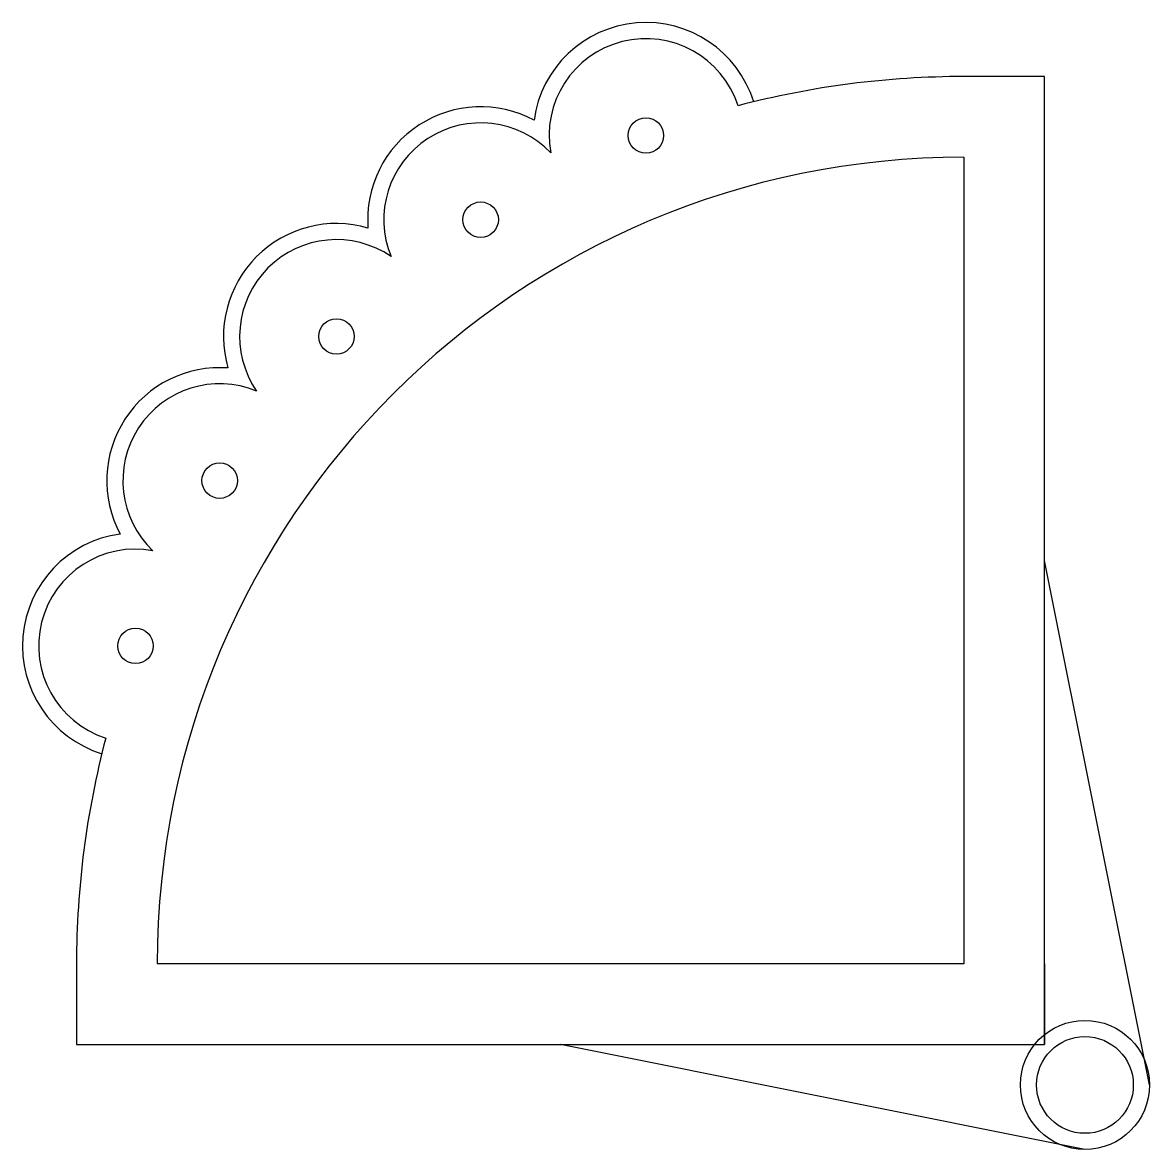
# Model space of a CAD drawing. Header units: millimetres. Extents: x 0 to 69.8, y -5.6 to 64.3.
import ezdxf

# ---------------------------------------------------------------- set-up
doc = ezdxf.new("R2010")
doc.units = ezdxf.units.MM

msp = doc.modelspace()

# ---------------------------------------------------------------- linework, layer by layer
for p, q in [((63.347, 60.905), (58.347, 60.905)), ((63.347, 0.905), (63.347, 60.905)), ((58.347, 55.905), (58.347, 5.905)), ((69.847, -1.595), (63.347, 30.905)), ((3.347, 5.905), (3.347, 0.905)), ((58.347, 5.905), (8.347, 5.905)), ((63.347, 5.905), (63.347, 0.905)), ((3.347, 0.905), (63.347, 0.905)), ((65.847, -5.595), (33.347, 0.905)), ((58.347, 0.905), (63.347, 0.905))]:
    msp.add_line(p, q)
for centre, radius in [((38.637, 57.252), 1.1), ((28.392, 52.032), 1.1), ((19.456, 44.796), 1.1), ((12.22, 35.86), 1.1), ((7, 25.615), 1.1), ((65.847, -1.595), 4), ((65.847, -1.595), 3)]:
    msp.add_circle(centre, radius)
for centre, radius, start, end in [((38.637, 57.252), 7, 17.35144, 172.21465), ((38.637, 57.252), 6, 17.87322, 190.37095), ((58.347, 5.905), 55, 90, 104.74645), ((28.392, 52.032), 7, 61.78535, 184.21465), ((28.392, 52.032), 6, 43.62905, 202.37095), ((58.347, 5.905), 50, 90, 180), ((19.456, 44.796), 7, 73.78535, 196.21465), ((19.456, 44.796), 6, 55.62905, 214.37095), ((12.22, 35.86), 7, 85.78535, 208.21465), ((12.22, 35.86), 6, 67.62905, 226.37095), ((7, 25.615), 7, 97.78535, 252.64856), ((7, 25.615), 6, 79.62905, 252.12678), ((58.347, 5.905), 55, 165.25355, 180)]:
    msp.add_arc(centre, radius, start, end)

doc.saveas('drawing.dxf')
